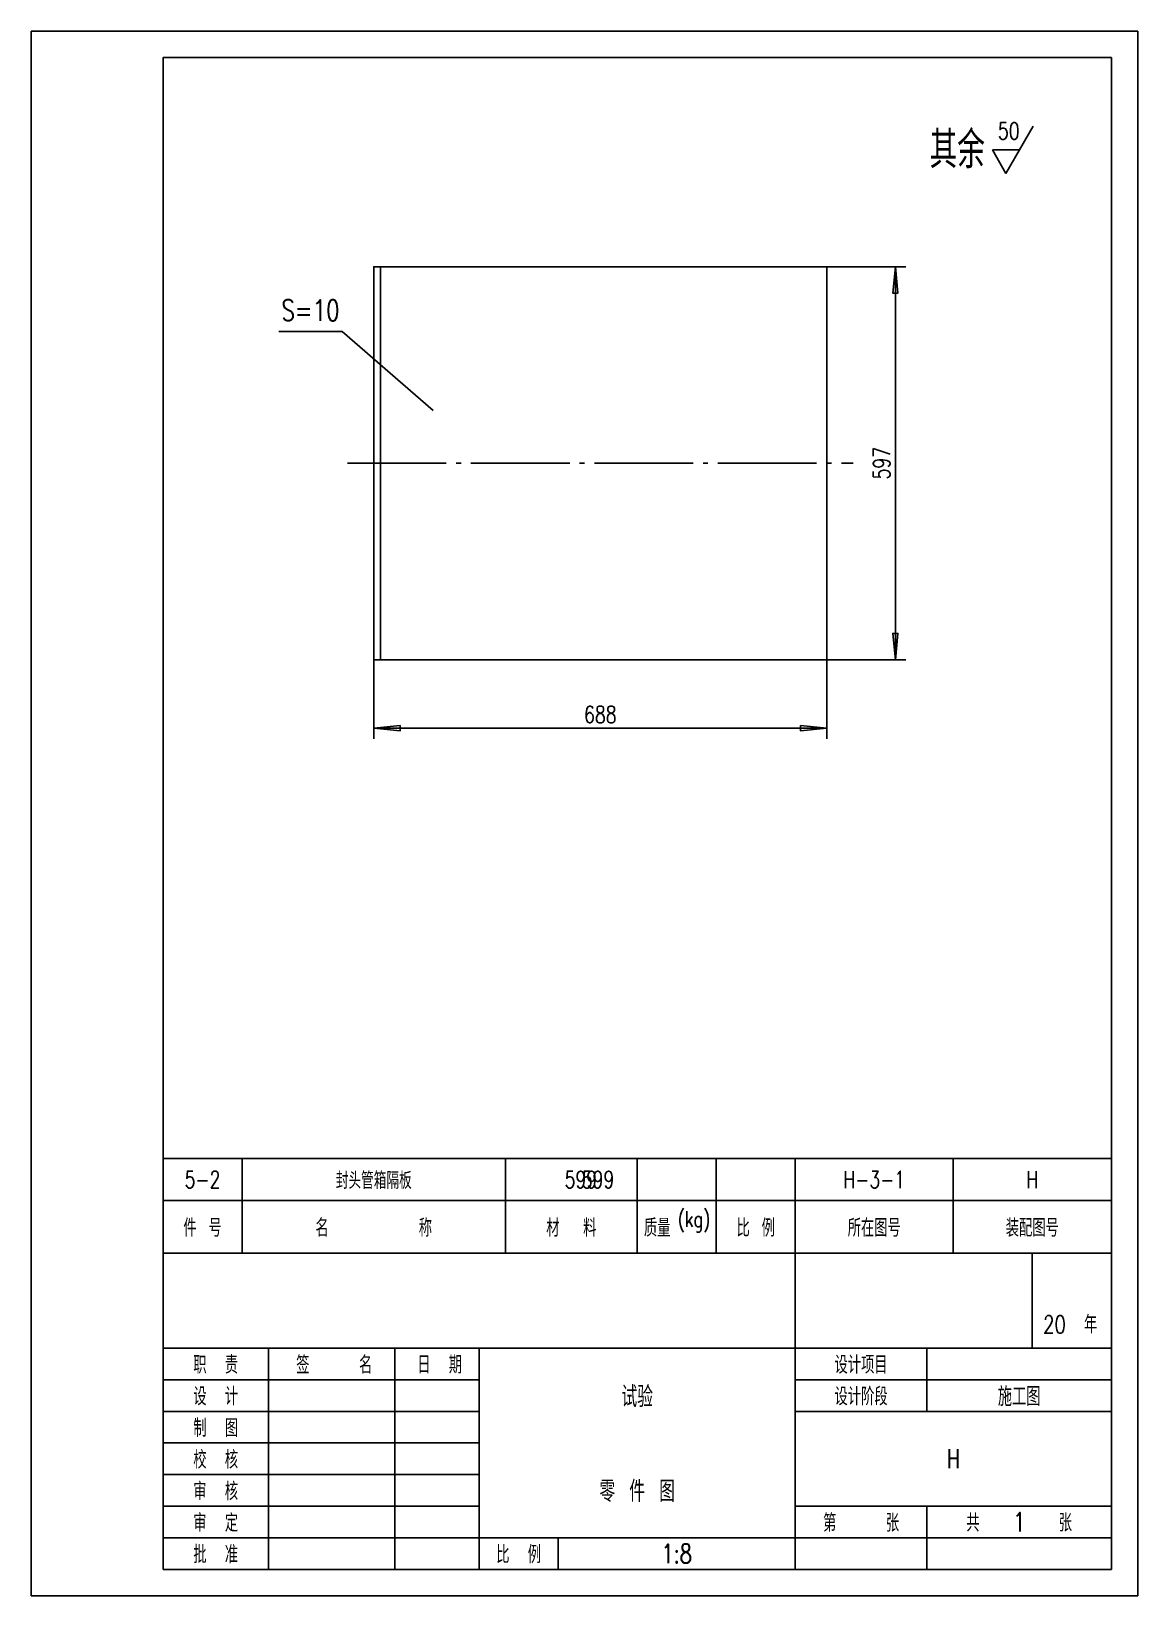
# Model space of a CAD drawing. Extents: x -200 to 1480, y -40 to 2336.
import ezdxf
from ezdxf.enums import TextEntityAlignment as Align

# ---------------------------------------------------------------- set-up
doc = ezdxf.new("R2010")
doc.units = 0
doc.header["$LTSCALE"] = 30
doc.header["$MEASUREMENT"] = 0
doc.linetypes.add('CENTER', pattern=[6.25, 5, -0.5, 0.25, -0.5])
for name, color, linetype in [('1', 2, 'CONTINUOUS'), ('2', 1, 'CONTINUOUS'), ('4', 2, 'CENTER')]:
    doc.layers.add(name, color=color, linetype=linetype)
doc.styles.add('HZ', font='txt', dxfattribs={"width": 0.75, "bigfont": 'hztxt'})
doc.styles.get("Standard").update_dxf_attribs({"font": 'simplex', "width": 0.75, "bigfont": 'hztxt'})

# ---------------------------------------------------------------- blocks, each defined once
blk = doc.blocks.new('BT3')
at = {"layer": '1'}
for p, q in [((-165, 0), (-165, 18)), ((-115, 0), (-115, 18)), ((-90, 0), (-90, 18)), ((-75, 0), (-75, 18)), ((-60, 0), (-60, 18)), ((-30, 0), (-30, 18)), ((-180, 10), (0, 10))]:
    blk.add_line(p, q, dxfattribs=at)
at = {"layer": '2'}
for p, q in [((-180, 18), (0, 18)), ((-180, 18), (0, 18)), ((-180, 0), (-180, 18)), ((0, 0), (0, 18)), ((-180, 0), (0, 0))]:
    blk.add_line(p, q, dxfattribs=at)
at = {"layer": '1', "style": 'HZ', "width": 0.75}
for s, p in [('件 号', (-172.5, 5)), ('名       称', (-140, 5)), ('材  料', (-102.5, 5)), ('质量', (-86.2, 5)), ('比 例', (-67.5, 5)), ('所在图号', (-45, 5)), ('装配图号', (-15, 5))]:
    blk.add_text(s, height=3.36, dxfattribs=at).set_placement(p, align=Align.MIDDLE)
blk.add_text('(kg)', height=3, dxfattribs=at).set_placement((-79.2, 5), align=Align.CENTER)

msp = doc.modelspace()

# ---------------------------------------------------------------- linework, layer by layer
at = {"layer": '1'}
for p, q in [((1321.4, 2191.7), (1280, 2120)), ((1280, 2120), (1259.3, 2155.9)), ((1259.3, 2155.9), (1300.7, 2155.8)), ((1008, 1978.5), (1128, 1978.5)), ((1112, 1381.5), (1112, 1978.5)), ((1008, 1680), (1008, 1261.5)), ((320, 1381.5), (320, 1261.5)), ((1008, 1381.5), (1128, 1381.5)), ((320, 1277.5), (1008, 1277.5)), ((960, 0), (960, 480)), ((1320, 480), (1320, 336)), ((0, 336), (1440, 336)), ((160, 0), (160, 336)), ((351.8, 0), (351.8, 336)), ((480, 0), (480, 336)), ((1160, 240), (1160, 336)), ((0, 288), (480, 288)), ((960, 288), (1440, 288)), ((0, 240), (480, 240)), ((960, 240), (1440, 240)), ((0, 192), (480, 192)), ((0, 144), (480, 144)), ((0, 96), (480, 96)), ((960, 96), (1440, 96)), ((1160, 0), (1160, 96)), ((0, 48), (1440, 48)), ((600, 0), (600, 48))]:
    msp.add_line(p, q, dxfattribs=at)
msp.add_lwpolyline([(-200, -40), (-200, 2336), (1480, 2336), (1480, -40)], close=True, dxfattribs=at)
for points in [[(1112, 1978.5), (1108, 1938.5), (1116, 1938.5), (1112, 1978.5)], [(410, 1760), (272, 1880), (176, 1880)], [(1112, 1381.5), (1116, 1421.5), (1108, 1421.5), (1112, 1381.5)], [(320, 1277.5), (360, 1273.5), (360, 1281.5), (320, 1277.5)], [(1008, 1277.5), (968, 1281.5), (968, 1273.5), (1008, 1277.5)]]:
    msp.add_lwpolyline(points, dxfattribs=at)
for points in [[(1112, 1978.5), (1108, 1938.5), (1116, 1938.5), (1112, 1978.5)], [(1112, 1381.5), (1116, 1421.5), (1108, 1421.5), (1112, 1381.5)], [(320, 1277.5), (360, 1273.5), (360, 1281.5), (320, 1277.5)], [(1008, 1277.5), (968, 1281.5), (968, 1273.5), (1008, 1277.5)]]:
    msp.add_solid(points, dxfattribs=at)
at = {"layer": '2'}
for p, q in [((320, 1978.5), (1008, 1978.5)), ((1008, 1978.5), (1008, 1381.5)), ((320, 1381.5), (1008, 1381.5)), ((0, 480), (1440, 480)), ((0, 0), (0, 480)), ((1440, 0), (1440, 480)), ((0, 0), (1440, 0))]:
    msp.add_line(p, q, dxfattribs=at)
for points in [[(0, 0), (0, 2296), (1440, 2296), (1440, 0)], [(320, 1381.5), (320, 1978.5), (330, 1978.5), (330, 1381.5)]]:
    msp.add_lwpolyline(points, close=True, dxfattribs=at)
at = {"layer": '4'}
msp.add_line((280, 1680), (1048, 1680), dxfattribs=at)

# ---------------------------------------------------------------- block references
at = {"layer": '1', "xscale": 8, "yscale": 8, "zscale": 8}
msp.add_blockref('BT3', (1440, 480), dxfattribs=at)

# ---------------------------------------------------------------- texts
at = {"layer": '1', "style": 'HZ', "width": 0.75}
for s, height, p in [('其余', 56, (1248, 2128)), ('50', 25.6, (1300.7, 2171.8))]:
    msp.add_text(s, height=height, dxfattribs=at).set_placement(p, align=Align.RIGHT)
for s, height, p in [('S=10', 32, (224, 1896)), ('688', 25.6, (664, 1285.5))]:
    msp.add_text(s, height=height, dxfattribs=at).set_placement(p, align=Align.CENTER)
msp.add_text('597', height=25.6, rotation=90, dxfattribs=at).set_placement((1104, 1680), align=Align.CENTER)
for s, height, p in [('5-2', 25.6, (60, 592)), ('封头管箱隔板', 25.6, (320, 592)), ('599                 ', 25.6, (780, 592)), ('                    599                 ', 25.6, (620, 592)), ('H-3-1', 25.6, (1080, 592)), ('H', 25.6, (1320, 592)), ('试验', 32, (720, 264)), ('施工图', 28.8, (1300, 264)), ('H', 28.8, (1200, 168)), ('零 件 图', 32, (720, 120)), ('1', 28.8, (1300, 72)), ('1:8', 28.8, (780, 24))]:
    msp.add_text(s, height=height, dxfattribs=at).set_placement(p, align=Align.MIDDLE)
at = {"layer": '1', "width": 0.75}
for s, p in [('20  年', (1377.5, 373.4)), ('职  责', (80, 312)), ('签     名', (260, 312)), ('日  期', (420, 312)), ('设计项目', (1060, 312)), ('设  计', (80, 264)), ('设计阶段', (1060, 264)), ('制  图', (80, 216)), ('校  核', (80, 168)), ('审  核', (80, 120)), ('审  定', (80, 72)), ('第     张', (1060, 72)), ('共        张', (1300, 72)), ('批  准', (80, 24)), ('比  例', (540, 24))]:
    msp.add_text(s, height=26.88, dxfattribs=at).set_placement(p, align=Align.MIDDLE)

doc.saveas('drawing.dxf')
